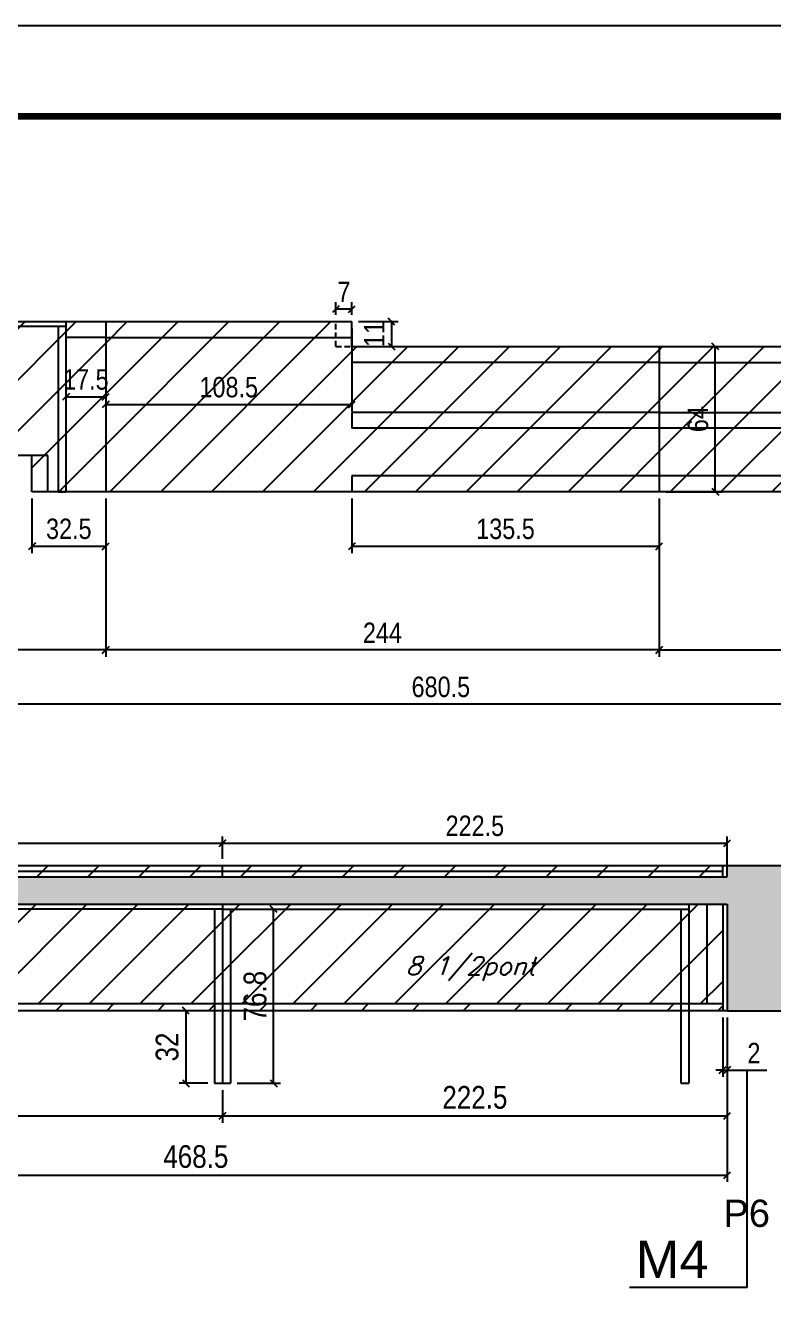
# Model space of a CAD drawing. Extents: x -10448 to -1189, y -11772 to 17235.
# Drawn here: x -5312 to -4982, y 1346 to 1913 of the extents above; entities that cross this region are included whole.
import ezdxf

# ---------------------------------------------------------------- set-up
doc = ezdxf.new("R2010")
doc.units = 0
doc.linetypes.add('DASHED', pattern=[0.75, 0.5, -0.25])
doc.linetypes.add('HIDDEN', pattern=[0.375, 0.25, -0.125])
for name, color, linetype in [('5', 5, 'Continuous'), ('COTA', 241, 'Continuous'), ('NOMENCLATURA', 7, 'Continuous'), ('Painéis', 200, 'Continuous'), ('Reaproveitamento', 251, 'Continuous'), ('SARR_2.2x7', 40, 'Continuous'), ('SARR_3.5x7', 81, 'Continuous'), ('SARR_EDITAR', 141, 'Continuous'), ('texto', 7, 'Continuous')]:
    doc.layers.add(name, color=color, linetype=linetype)
doc.layers.add('Folhas', color=255, linetype='Continuous', lineweight=9)
doc.layers.add('SARRAFO DE PRESSAO', color=251, linetype='DASHED', lineweight=9)
doc.layers.add('Laje_Perimetro', color=7, linetype='Continuous', plot=False)
doc.styles.add('COTA TECNICA', font='techl___.ttf', dxfattribs={"height": 10})
doc.styles.add('COTA TECNICA-50', font='techl___.ttf', dxfattribs={"height": 9})
doc.styles.add('Romans', font='romans.shx')
doc.styles.get("Standard").update_dxf_attribs({"font": 'arial.ttf'})
doc.dimstyles.new('COTA PAINEL-50', dxfattribs={"dimtxt": 9, "dimasz": 3, "dimexe": 3, "dimexo": 3, "dimgap": 3, "dimtad": 1, "dimdec": 1, "dimzin": 12, "dimdsep": 46, "dimtxsty": 'COTA TECNICA-50', "dimblk1": 'OBLIQUE', "dimblk2": 'OBLIQUE', "dimsah": 1, "dimcen": 0.9, "dimclrd": 4, "dimclre": 4, "dimclrt": 240, "dimadec": 1, "dimazin": 3, "dimtfac": 1, "dimtdec": 1, "dimtmove": 0, "dimatfit": 3, "dimfxl": 1, "dimtolj": 1, "dimtzin": 12, "dimarcsym": 0})
doc.dimstyles.new('PAINEL', dxfattribs={"dimtxt": 10, "dimasz": 3, "dimexe": 3, "dimexo": 3, "dimgap": 3, "dimtad": 1, "dimdec": 1, "dimzin": 12, "dimdsep": 46, "dimtxsty": 'COTA TECNICA', "dimblk1": 'OBLIQUE', "dimblk2": 'OBLIQUE', "dimsah": 1, "dimcen": 0.9, "dimclrd": 4, "dimclre": 4, "dimclrt": 240, "dimadec": 1, "dimazin": 3, "dimtfac": 1, "dimtdec": 1, "dimtmove": 0, "dimatfit": 3, "dimfxl": 1, "dimtolj": 1, "dimtzin": 12, "dimarcsym": 0})
pattern_1 = [(45, (-134714.283, -29861.956), (-11.2253202, 11.2253202), [])]
pattern_2 = [(45, (-139469.283, -18395.978), (-11.2253202, 11.2253202), [])]

# ---------------------------------------------------------------- blocks, each defined once
blk = doc.blocks.new('9999999999')
at = {"layer": 'Folhas'}
blk.add_lwpolyline([(98138.98, 34190.21), (99623.98, 34190.21), (99623.98, 35240.21), (98138.98, 35240.21)], close=True, dxfattribs=at)
at = {"layer": 'Folhas', "color": 30, "const_width": 3}
blk.add_lwpolyline([(98213.98, 34230.21), (99583.98, 34230.21), (99583.98, 35200.21), (98213.98, 35200.21)], close=True, dxfattribs=at)
blk = doc.blocks.new('_Oblique')
at = {"color": 0, "linetype": 'ByBlock', "lineweight": -2}
blk.add_line((-0.5, -0.5), (0.5, 0.5), dxfattribs=at)
blk = doc.blocks.new('*D977')
at = {"layer": 'COTA', "color": 4, "linetype": 'ByBlock', "lineweight": -2, "transparency": 16777216}
for p, q in [((-5471.17, 1475.47), (-5471.17, 1429.09)), ((-5225.17, 1443.47), (-5225.17, 1429.09)), ((-5471.17, 1432.09), (-5225.17, 1432.09))]:
    blk.add_line(p, q, dxfattribs=at)
at = {"layer": 'Defpoints', "color": 0, "linetype": 'ByBlock', "transparency": 16777216}
for p in [(-5471.17, 1478.47), (-5225.17, 1446.47), (-5225.17, 1432.09)]:
    blk.add_point(p, dxfattribs=at)
at = {"layer": 'COTA', "color": 4, "linetype": 'ByBlock', "lineweight": -2, "transparency": 16777216, "xscale": 3, "yscale": 3, "zscale": 3, "rotation": 180}
blk.add_blockref('_Oblique', (-5471.17, 1432.09), dxfattribs=at)
at = {"layer": 'COTA', "color": 4, "linetype": 'ByBlock', "lineweight": -2, "transparency": 16777216, "xscale": 3, "yscale": 3, "zscale": 3}
blk.add_blockref('_Oblique', (-5225.17, 1432.09), dxfattribs=at)
at = {"layer": 'COTA', "color": 240, "linetype": 'ByBlock', "transparency": 16777216, "insert": (-5348.17, 1440.19), "char_height": 10, "attachment_point": 5, "style": 'COTA TECNICA'}
blk.add_mtext('\\A1;246', dxfattribs=at)
blk = doc.blocks.new('*D978')
at = {"layer": 'COTA', "color": 4, "linetype": 'ByBlock', "lineweight": -2, "transparency": 16777216}
for p, q in [((-5002.67, 1475.47), (-5002.67, 1429.09)), ((-5225.17, 1443.47), (-5225.17, 1429.09)), ((-5225.17, 1432.09), (-5002.67, 1432.09))]:
    blk.add_line(p, q, dxfattribs=at)
at = {"layer": 'Defpoints', "color": 0, "linetype": 'ByBlock', "transparency": 16777216}
for p in [(-5002.67, 1478.47), (-5225.17, 1446.47), (-5002.67, 1432.09)]:
    blk.add_point(p, dxfattribs=at)
at = {"layer": 'COTA', "color": 4, "linetype": 'ByBlock', "lineweight": -2, "transparency": 16777216, "xscale": 3, "yscale": 3, "zscale": 3, "rotation": 180}
blk.add_blockref('_Oblique', (-5225.17, 1432.09), dxfattribs=at)
at = {"layer": 'COTA', "color": 4, "linetype": 'ByBlock', "lineweight": -2, "transparency": 16777216, "xscale": 3, "yscale": 3, "zscale": 3}
blk.add_blockref('_Oblique', (-5002.67, 1432.09), dxfattribs=at)
at = {"layer": 'COTA', "color": 240, "linetype": 'ByBlock', "transparency": 16777216, "insert": (-5113.92, 1440.2), "char_height": 10, "attachment_point": 5, "style": 'COTA TECNICA'}
blk.add_mtext('\\A1;222.5', dxfattribs=at)
blk = doc.blocks.new('*D979')
at = {"layer": 'COTA', "color": 4, "linetype": 'ByBlock', "lineweight": -2, "transparency": 16777216}
for p, q in [((-5471.17, 1475.47), (-5471.17, 1402.97)), ((-5002.67, 1475.47), (-5002.67, 1402.97)), ((-5471.17, 1405.97), (-5002.67, 1405.97))]:
    blk.add_line(p, q, dxfattribs=at)
at = {"layer": 'Defpoints', "color": 0, "linetype": 'ByBlock', "transparency": 16777216}
for p in [(-5471.17, 1478.47), (-5002.67, 1478.47), (-5002.67, 1405.97)]:
    blk.add_point(p, dxfattribs=at)
at = {"layer": 'COTA', "color": 4, "linetype": 'ByBlock', "lineweight": -2, "transparency": 16777216, "xscale": 3, "yscale": 3, "zscale": 3, "rotation": 180}
blk.add_blockref('_Oblique', (-5471.17, 1405.97), dxfattribs=at)
at = {"layer": 'COTA', "color": 4, "linetype": 'ByBlock', "lineweight": -2, "transparency": 16777216, "xscale": 3, "yscale": 3, "zscale": 3}
blk.add_blockref('_Oblique', (-5002.67, 1405.97), dxfattribs=at)
at = {"layer": 'COTA', "color": 240, "linetype": 'ByBlock', "transparency": 16777216, "insert": (-5236.92, 1414.11), "char_height": 10, "attachment_point": 5, "style": 'COTA TECNICA'}
blk.add_mtext('\\A1;468.5', dxfattribs=at)
blk = doc.blocks.new('*D2042')
at = {"layer": 'COTA', "color": 4, "linetype": 'ByBlock', "lineweight": -2, "transparency": 16777216}
for p, q in [((-5231.67, 1478.47), (-5244.33, 1478.47)), ((-5241.33, 1478.47), (-5241.33, 1446.47)), ((-5231.67, 1446.47), (-5244.33, 1446.47))]:
    blk.add_line(p, q, dxfattribs=at)
at = {"layer": 'Defpoints', "color": 0, "linetype": 'ByBlock', "transparency": 16777216}
for p in [(-5228.67, 1478.47), (-5241.33, 1446.47), (-5228.67, 1446.47)]:
    blk.add_point(p, dxfattribs=at)
at = {"layer": 'COTA', "color": 4, "linetype": 'ByBlock', "lineweight": -2, "transparency": 16777216, "xscale": 3, "yscale": 3, "zscale": 3}
for p, rotation in [((-5241.33, 1478.47), 90), ((-5241.33, 1446.47), 270)]:
    blk.add_blockref('_Oblique', p, dxfattribs=dict(at, rotation=rotation))
at = {"layer": 'COTA', "color": 240, "linetype": 'ByBlock', "transparency": 16777216, "insert": (-5249.55, 1462.47), "char_height": 10, "attachment_point": 5, "rotation": 90, "style": 'COTA TECNICA'}
blk.add_mtext('\\A1;32', dxfattribs=at)
blk = doc.blocks.new('*D2043')
at = {"layer": 'COTA', "color": 4, "linetype": 'ByBlock', "lineweight": -2, "transparency": 16777216}
for p, q in [((-5218.67, 1523.27), (-5199.64, 1523.27)), ((-5202.64, 1446.47), (-5202.64, 1523.27)), ((-5218.67, 1446.47), (-5199.64, 1446.47))]:
    blk.add_line(p, q, dxfattribs=at)
at = {"layer": 'Defpoints', "color": 0, "linetype": 'ByBlock', "transparency": 16777216}
for p in [(-5221.67, 1523.27), (-5202.64, 1523.27), (-5221.67, 1446.47)]:
    blk.add_point(p, dxfattribs=at)
at = {"layer": 'COTA', "color": 4, "linetype": 'ByBlock', "lineweight": -2, "transparency": 16777216, "xscale": 3, "yscale": 3, "zscale": 3}
for p, rotation in [((-5202.64, 1523.27), 90), ((-5202.64, 1446.47), 270)]:
    blk.add_blockref('_Oblique', p, dxfattribs=dict(at, rotation=rotation))
at = {"layer": 'COTA', "color": 240, "linetype": 'ByBlock', "transparency": 16777216, "insert": (-5210.76, 1484.87), "char_height": 10, "attachment_point": 5, "rotation": 90, "style": 'COTA TECNICA'}
blk.add_mtext('\\A1;76.8', dxfattribs=at)
blk = doc.blocks.new('*D2025')
at = {"layer": 'COTA', "color": 4, "linetype": 'ByBlock', "lineweight": -2, "transparency": 16777216}
for p, q in [((-5471.17, 1545.47), (-5471.17, 1555.34)), ((-5225.17, 1545.47), (-5225.17, 1555.34)), ((-5471.17, 1552.34), (-5225.17, 1552.34))]:
    blk.add_line(p, q, dxfattribs=at)
at = {"layer": 'Defpoints', "color": 0, "linetype": 'ByBlock', "transparency": 16777216}
for p in [(-5225.17, 1552.34), (-5471.17, 1542.47), (-5225.17, 1542.47)]:
    blk.add_point(p, dxfattribs=at)
at = {"layer": 'COTA', "color": 4, "linetype": 'ByBlock', "lineweight": -2, "transparency": 16777216, "xscale": 3, "yscale": 3, "zscale": 3, "rotation": 180}
blk.add_blockref('_Oblique', (-5471.17, 1552.34), dxfattribs=at)
at = {"layer": 'COTA', "color": 4, "linetype": 'ByBlock', "lineweight": -2, "transparency": 16777216, "xscale": 3, "yscale": 3, "zscale": 3}
blk.add_blockref('_Oblique', (-5225.17, 1552.34), dxfattribs=at)
at = {"layer": 'COTA', "color": 240, "linetype": 'ByBlock', "transparency": 16777216, "insert": (-5348.17, 1559.93), "char_height": 9, "attachment_point": 5, "style": 'COTA TECNICA-50'}
blk.add_mtext('\\A1;246', dxfattribs=at)
blk = doc.blocks.new('*D2026')
at = {"layer": 'COTA', "color": 4, "linetype": 'ByBlock', "lineweight": -2, "transparency": 16777216}
for p, q in [((-5225.17, 1545.47), (-5225.17, 1555.34)), ((-5002.67, 1542.97), (-5002.67, 1555.34)), ((-5225.17, 1552.34), (-5002.67, 1552.34))]:
    blk.add_line(p, q, dxfattribs=at)
at = {"layer": 'Defpoints', "color": 0, "linetype": 'ByBlock', "transparency": 16777216}
for p in [(-5002.67, 1552.34), (-5225.17, 1542.47), (-5002.67, 1539.97)]:
    blk.add_point(p, dxfattribs=at)
at = {"layer": 'COTA', "color": 4, "linetype": 'ByBlock', "lineweight": -2, "transparency": 16777216, "xscale": 3, "yscale": 3, "zscale": 3, "rotation": 180}
blk.add_blockref('_Oblique', (-5225.17, 1552.34), dxfattribs=at)
at = {"layer": 'COTA', "color": 4, "linetype": 'ByBlock', "lineweight": -2, "transparency": 16777216, "xscale": 3, "yscale": 3, "zscale": 3}
blk.add_blockref('_Oblique', (-5002.67, 1552.34), dxfattribs=at)
at = {"layer": 'COTA', "color": 240, "linetype": 'ByBlock', "transparency": 16777216, "insert": (-5113.92, 1559.94), "char_height": 9, "attachment_point": 5, "style": 'COTA TECNICA-50'}
blk.add_mtext('\\A1;222.5', dxfattribs=at)
blk = doc.blocks.new('*D970')
at = {"layer": 'COTA', "color": 4, "linetype": 'ByBlock', "lineweight": -2, "transparency": 16777216}
for p, q in [((-5276.67, 1704.29), (-5276.67, 1634.51)), ((-5032.67, 1704.29), (-5032.67, 1634.51)), ((-5032.67, 1637.51), (-5276.67, 1637.51))]:
    blk.add_line(p, q, dxfattribs=at)
at = {"layer": 'Defpoints', "color": 0, "linetype": 'ByBlock', "transparency": 16777216}
for p in [(-5276.67, 1707.29), (-5032.67, 1707.29), (-5276.67, 1637.51)]:
    blk.add_point(p, dxfattribs=at)
at = {"layer": 'COTA', "color": 4, "linetype": 'ByBlock', "lineweight": -2, "transparency": 16777216, "xscale": 3, "yscale": 3, "zscale": 3, "rotation": 180}
blk.add_blockref('_Oblique', (-5276.67, 1637.51), dxfattribs=at)
at = {"layer": 'COTA', "color": 4, "linetype": 'ByBlock', "lineweight": -2, "transparency": 16777216, "xscale": 3, "yscale": 3, "zscale": 3}
blk.add_blockref('_Oblique', (-5032.67, 1637.51), dxfattribs=at)
at = {"layer": 'COTA', "color": 240, "linetype": 'ByBlock', "transparency": 16777216, "insert": (-5154.67, 1645.07), "char_height": 9, "attachment_point": 5, "style": 'COTA TECNICA-50'}
blk.add_mtext('\\A1;244', dxfattribs=at)
blk = doc.blocks.new('*D971')
at = {"layer": 'COTA', "color": 4, "linetype": 'ByBlock', "lineweight": -2, "transparency": 16777216}
for p, q in [((-5032.67, 1704.29), (-5032.67, 1634.51)), ((-4788.67, 1704.29), (-4788.67, 1634.51)), ((-5032.67, 1637.51), (-4788.67, 1637.51))]:
    blk.add_line(p, q, dxfattribs=at)
at = {"layer": 'Defpoints', "color": 0, "linetype": 'ByBlock', "transparency": 16777216}
for p in [(-5032.67, 1707.29), (-4788.67, 1707.29), (-4788.67, 1637.51)]:
    blk.add_point(p, dxfattribs=at)
at = {"layer": 'COTA', "color": 4, "linetype": 'ByBlock', "lineweight": -2, "transparency": 16777216, "xscale": 3, "yscale": 3, "zscale": 3, "rotation": 180}
blk.add_blockref('_Oblique', (-5032.67, 1637.51), dxfattribs=at)
at = {"layer": 'COTA', "color": 4, "linetype": 'ByBlock', "lineweight": -2, "transparency": 16777216, "xscale": 3, "yscale": 3, "zscale": 3}
blk.add_blockref('_Oblique', (-4788.67, 1637.51), dxfattribs=at)
at = {"layer": 'COTA', "color": 240, "linetype": 'ByBlock', "transparency": 16777216, "insert": (-4910.67, 1645.07), "char_height": 9, "attachment_point": 5, "style": 'COTA TECNICA-50'}
blk.add_mtext('\\A1;244', dxfattribs=at)
blk = doc.blocks.new('*D972')
at = {"layer": 'COTA', "color": 4, "linetype": 'ByBlock', "lineweight": -2, "transparency": 16777216}
for p, q in [((-5469.17, 1704.29), (-5469.17, 1610.58)), ((-4788.67, 1704.29), (-4788.67, 1610.58)), ((-4788.67, 1613.58), (-5469.17, 1613.58))]:
    blk.add_line(p, q, dxfattribs=at)
at = {"layer": 'Defpoints', "color": 0, "linetype": 'ByBlock', "transparency": 16777216}
for p in [(-5469.17, 1707.29), (-4788.67, 1707.29), (-5469.17, 1613.58)]:
    blk.add_point(p, dxfattribs=at)
at = {"layer": 'COTA', "color": 4, "linetype": 'ByBlock', "lineweight": -2, "transparency": 16777216, "xscale": 3, "yscale": 3, "zscale": 3, "rotation": 180}
blk.add_blockref('_Oblique', (-5469.17, 1613.58), dxfattribs=at)
at = {"layer": 'COTA', "color": 4, "linetype": 'ByBlock', "lineweight": -2, "transparency": 16777216, "xscale": 3, "yscale": 3, "zscale": 3}
blk.add_blockref('_Oblique', (-4788.67, 1613.58), dxfattribs=at)
at = {"layer": 'COTA', "color": 240, "linetype": 'ByBlock', "transparency": 16777216, "insert": (-5128.92, 1621.2), "char_height": 9, "attachment_point": 5, "style": 'COTA TECNICA-50'}
blk.add_mtext('\\A1;680.5', dxfattribs=at)
blk = doc.blocks.new('*D2031')
at = {"layer": 'COTA', "color": 4, "linetype": 'ByBlock', "lineweight": -2, "transparency": 16777216}
for p, q in [((-5175.17, 1785.29), (-5175.17, 1790.81)), ((-5168.17, 1787.81), (-5175.17, 1787.81)), ((-5168.17, 1785.29), (-5168.17, 1790.81))]:
    blk.add_line(p, q, dxfattribs=at)
at = {"layer": 'Defpoints', "color": 0, "linetype": 'ByBlock', "transparency": 16777216}
for p in [(-5175.17, 1787.81), (-5175.17, 1782.29), (-5168.17, 1782.29)]:
    blk.add_point(p, dxfattribs=at)
at = {"layer": 'COTA', "color": 4, "linetype": 'ByBlock', "lineweight": -2, "transparency": 16777216, "xscale": 3, "yscale": 3, "zscale": 3, "rotation": 180}
blk.add_blockref('_Oblique', (-5175.17, 1787.81), dxfattribs=at)
at = {"layer": 'COTA', "color": 4, "linetype": 'ByBlock', "lineweight": -2, "transparency": 16777216, "xscale": 3, "yscale": 3, "zscale": 3}
blk.add_blockref('_Oblique', (-5168.17, 1787.81), dxfattribs=at)
at = {"layer": 'COTA', "color": 240, "linetype": 'ByBlock', "transparency": 16777216, "insert": (-5171.67, 1795.38), "char_height": 9, "attachment_point": 5, "style": 'COTA TECNICA-50'}
blk.add_mtext('\\A1;7', dxfattribs=at)
blk = doc.blocks.new('*D2032')
at = {"layer": 'COTA', "color": 4, "linetype": 'ByBlock', "lineweight": -2, "transparency": 16777216}
for p, q in [((-5294.17, 1772.29), (-5294.17, 1746.13)), ((-5276.67, 1772.29), (-5276.67, 1746.13)), ((-5294.17, 1749.13), (-5276.67, 1749.13))]:
    blk.add_line(p, q, dxfattribs=at)
at = {"layer": 'Defpoints', "color": 0, "linetype": 'ByBlock', "transparency": 16777216}
for p in [(-5294.17, 1775.29), (-5276.67, 1775.29), (-5276.67, 1749.13)]:
    blk.add_point(p, dxfattribs=at)
at = {"layer": 'COTA', "color": 4, "linetype": 'ByBlock', "lineweight": -2, "transparency": 16777216, "xscale": 3, "yscale": 3, "zscale": 3, "rotation": 180}
blk.add_blockref('_Oblique', (-5294.17, 1749.13), dxfattribs=at)
at = {"layer": 'COTA', "color": 4, "linetype": 'ByBlock', "lineweight": -2, "transparency": 16777216, "xscale": 3, "yscale": 3, "zscale": 3}
blk.add_blockref('_Oblique', (-5276.67, 1749.13), dxfattribs=at)
at = {"layer": 'COTA', "color": 240, "linetype": 'ByBlock', "transparency": 16777216, "insert": (-5285.42, 1756.73), "char_height": 9, "attachment_point": 5, "style": 'COTA TECNICA-50'}
blk.add_mtext('\\A1;17.5', dxfattribs=at)
blk = doc.blocks.new('*D2034')
at = {"layer": 'COTA', "color": 4, "linetype": 'ByBlock', "lineweight": -2, "transparency": 16777216}
for p, q in [((-5029.67, 1771.29), (-5004.95, 1771.29)), ((-5007.95, 1707.29), (-5007.95, 1771.29)), ((-5029.67, 1707.29), (-5004.95, 1707.29))]:
    blk.add_line(p, q, dxfattribs=at)
at = {"layer": 'Defpoints', "color": 0, "linetype": 'ByBlock', "transparency": 16777216}
for p in [(-5032.67, 1771.29), (-5007.95, 1771.29), (-5032.67, 1707.29)]:
    blk.add_point(p, dxfattribs=at)
at = {"layer": 'COTA', "color": 4, "linetype": 'ByBlock', "lineweight": -2, "transparency": 16777216, "xscale": 3, "yscale": 3, "zscale": 3}
for p, rotation in [((-5007.95, 1771.29), 90), ((-5007.95, 1707.29), 270)]:
    blk.add_blockref('_Oblique', p, dxfattribs=dict(at, rotation=rotation))
at = {"layer": 'COTA', "color": 240, "linetype": 'ByBlock', "transparency": 16777216, "insert": (-5015.54, 1739.29), "char_height": 9, "attachment_point": 5, "rotation": 90, "style": 'COTA TECNICA-50'}
blk.add_mtext('\\A1;64', dxfattribs=at)
blk = doc.blocks.new('*D973')
at = {"layer": 'COTA', "color": 4, "linetype": 'ByBlock', "lineweight": -2, "transparency": 16777216}
for p, q in [((-5168.17, 1704.29), (-5168.17, 1680.18)), ((-5032.67, 1704.29), (-5032.67, 1680.18)), ((-5032.67, 1683.18), (-5168.17, 1683.18))]:
    blk.add_line(p, q, dxfattribs=at)
at = {"layer": 'Defpoints', "color": 0, "linetype": 'ByBlock', "transparency": 16777216}
for p in [(-5168.17, 1707.29), (-5032.67, 1707.29), (-5168.17, 1683.18)]:
    blk.add_point(p, dxfattribs=at)
at = {"layer": 'COTA', "color": 4, "linetype": 'ByBlock', "lineweight": -2, "transparency": 16777216, "xscale": 3, "yscale": 3, "zscale": 3, "rotation": 180}
blk.add_blockref('_Oblique', (-5168.17, 1683.18), dxfattribs=at)
at = {"layer": 'COTA', "color": 4, "linetype": 'ByBlock', "lineweight": -2, "transparency": 16777216, "xscale": 3, "yscale": 3, "zscale": 3}
blk.add_blockref('_Oblique', (-5032.67, 1683.18), dxfattribs=at)
at = {"layer": 'COTA', "color": 240, "linetype": 'ByBlock', "transparency": 16777216, "insert": (-5100.42, 1690.88), "char_height": 9, "attachment_point": 5, "style": 'COTA TECNICA-50'}
blk.add_mtext('\\A1;135.5', dxfattribs=at)
blk = doc.blocks.new('*D974')
at = {"layer": 'COTA', "color": 4, "linetype": 'ByBlock', "lineweight": -2, "transparency": 16777216}
for p, q in [((-5469.17, 1704.29), (-5469.17, 1634.51)), ((-5276.67, 1704.29), (-5276.67, 1634.51)), ((-5276.67, 1637.51), (-5469.17, 1637.51))]:
    blk.add_line(p, q, dxfattribs=at)
at = {"layer": 'Defpoints', "color": 0, "linetype": 'ByBlock', "transparency": 16777216}
for p in [(-5469.17, 1707.29), (-5276.67, 1707.29), (-5469.17, 1637.51)]:
    blk.add_point(p, dxfattribs=at)
at = {"layer": 'COTA', "color": 4, "linetype": 'ByBlock', "lineweight": -2, "transparency": 16777216, "xscale": 3, "yscale": 3, "zscale": 3, "rotation": 180}
blk.add_blockref('_Oblique', (-5469.17, 1637.51), dxfattribs=at)
at = {"layer": 'COTA', "color": 4, "linetype": 'ByBlock', "lineweight": -2, "transparency": 16777216, "xscale": 3, "yscale": 3, "zscale": 3}
blk.add_blockref('_Oblique', (-5276.67, 1637.51), dxfattribs=at)
at = {"layer": 'COTA', "color": 240, "linetype": 'ByBlock', "transparency": 16777216, "insert": (-5372.92, 1645.13), "char_height": 9, "attachment_point": 5, "style": 'COTA TECNICA-50'}
blk.add_mtext('\\A1;192.5', dxfattribs=at)
blk = doc.blocks.new('*D990')
at = {"layer": 'COTA', "color": 4, "linetype": 'ByBlock', "lineweight": -2, "transparency": 16777216}
for p, q in [((-5309.17, 1704.29), (-5309.17, 1680.18)), ((-5276.67, 1704.29), (-5276.67, 1680.18)), ((-5276.67, 1683.18), (-5309.17, 1683.18))]:
    blk.add_line(p, q, dxfattribs=at)
at = {"layer": 'Defpoints', "color": 0, "linetype": 'ByBlock', "transparency": 16777216}
for p in [(-5309.17, 1707.29), (-5276.67, 1707.29), (-5309.17, 1683.18)]:
    blk.add_point(p, dxfattribs=at)
at = {"layer": 'COTA', "color": 4, "linetype": 'ByBlock', "lineweight": -2, "transparency": 16777216, "xscale": 3, "yscale": 3, "zscale": 3, "rotation": 180}
blk.add_blockref('_Oblique', (-5309.17, 1683.18), dxfattribs=at)
at = {"layer": 'COTA', "color": 4, "linetype": 'ByBlock', "lineweight": -2, "transparency": 16777216, "xscale": 3, "yscale": 3, "zscale": 3}
blk.add_blockref('_Oblique', (-5276.67, 1683.18), dxfattribs=at)
at = {"layer": 'COTA', "color": 240, "linetype": 'ByBlock', "transparency": 16777216, "insert": (-5292.92, 1690.88), "char_height": 9, "attachment_point": 5, "style": 'COTA TECNICA-50'}
blk.add_mtext('\\A1;32.5', dxfattribs=at)
blk = doc.blocks.new('*D2046')
at = {"layer": 'COTA', "color": 4, "linetype": 'ByBlock', "lineweight": -2, "transparency": 16777216}
for p, q in [((-5165.17, 1782.29), (-5147.71, 1782.29)), ((-5150.71, 1782.29), (-5150.71, 1771.29)), ((-5165.17, 1771.29), (-5147.71, 1771.29))]:
    blk.add_line(p, q, dxfattribs=at)
at = {"layer": 'Defpoints', "color": 0, "linetype": 'ByBlock', "transparency": 16777216}
for p in [(-5168.17, 1782.29), (-5168.17, 1771.29), (-5150.71, 1771.29)]:
    blk.add_point(p, dxfattribs=at)
at = {"layer": 'COTA', "color": 4, "linetype": 'ByBlock', "lineweight": -2, "transparency": 16777216, "xscale": 3, "yscale": 3, "zscale": 3}
for p, rotation in [((-5150.71, 1782.29), 90), ((-5150.71, 1771.29), 270)]:
    blk.add_blockref('_Oblique', p, dxfattribs=dict(at, rotation=rotation))
at = {"layer": 'COTA', "color": 240, "linetype": 'ByBlock', "transparency": 16777216, "insert": (-5158.26, 1776.79), "char_height": 9, "attachment_point": 5, "rotation": 90, "style": 'COTA TECNICA-50'}
blk.add_mtext('\\A1;11', dxfattribs=at)
blk = doc.blocks.new('*D2047')
at = {"layer": 'COTA', "color": 4, "linetype": 'ByBlock', "lineweight": -2, "transparency": 16777216}
for p, q in [((-5276.67, 1779.29), (-5276.67, 1742.72)), ((-5168.17, 1779.29), (-5168.17, 1742.72)), ((-5276.67, 1745.72), (-5168.17, 1745.72))]:
    blk.add_line(p, q, dxfattribs=at)
at = {"layer": 'Defpoints', "color": 0, "linetype": 'ByBlock', "transparency": 16777216}
for p in [(-5276.67, 1782.29), (-5168.17, 1782.29), (-5168.17, 1745.72)]:
    blk.add_point(p, dxfattribs=at)
at = {"layer": 'COTA', "color": 4, "linetype": 'ByBlock', "lineweight": -2, "transparency": 16777216, "xscale": 3, "yscale": 3, "zscale": 3, "rotation": 180}
blk.add_blockref('_Oblique', (-5276.67, 1745.72), dxfattribs=at)
at = {"layer": 'COTA', "color": 4, "linetype": 'ByBlock', "lineweight": -2, "transparency": 16777216, "xscale": 3, "yscale": 3, "zscale": 3}
blk.add_blockref('_Oblique', (-5168.17, 1745.72), dxfattribs=at)
at = {"layer": 'COTA', "color": 240, "linetype": 'ByBlock', "transparency": 16777216, "insert": (-5222.42, 1753.34), "char_height": 9, "attachment_point": 5, "style": 'COTA TECNICA-50'}
blk.add_mtext('\\A1;108.5', dxfattribs=at)
blk = doc.blocks.new('*D2049')
at = {"layer": 'COTA', "color": 4, "linetype": 'ByBlock', "lineweight": -2, "transparency": 16777216}
for p, q in [((-5004.67, 1475.47), (-5004.67, 1449.3)), ((-5002.67, 1475.47), (-5002.67, 1449.3)), ((-5004.67, 1452.3), (-5007.67, 1452.3)), ((-5004.67, 1452.3), (-5002.67, 1452.3)), ((-5002.67, 1452.3), (-4985.17, 1452.3))]:
    blk.add_line(p, q, dxfattribs=at)
at = {"layer": 'Defpoints', "color": 0, "linetype": 'ByBlock', "transparency": 16777216}
for p in [(-5004.67, 1478.47), (-5002.67, 1478.47), (-5002.67, 1452.3)]:
    blk.add_point(p, dxfattribs=at)
at = {"layer": 'COTA', "color": 4, "linetype": 'ByBlock', "lineweight": -2, "transparency": 16777216, "xscale": 3, "yscale": 3, "zscale": 3}
blk.add_blockref('_Oblique', (-5004.67, 1452.3), dxfattribs=at)
at = {"layer": 'COTA', "color": 4, "linetype": 'ByBlock', "lineweight": -2, "transparency": 16777216, "xscale": 3, "yscale": 3, "zscale": 3, "rotation": 180}
blk.add_blockref('_Oblique', (-5002.67, 1452.3), dxfattribs=at)
at = {"layer": 'COTA', "color": 240, "linetype": 'ByBlock', "transparency": 16777216, "insert": (-4990.92, 1459.8), "char_height": 9, "attachment_point": 5, "style": 'COTA TECNICA-50'}
blk.add_mtext('\\A1;2', dxfattribs=at)

msp = doc.modelspace()

# ---------------------------------------------------------------- hatches: boundary and pattern name
at = {"layer": 'COTA', "linetype": 'ByBlock'}
h = msp.add_hatch(dxfattribs=at)
h.set_pattern_fill('AR-CONC', color=256, scale=0.03)
h.set_pattern_definition([(50, (-139469.2827, -18395.9775), (5.46554007, -0.47817257), [0.5715, -6.2865]), (355, (-139469.2827, -18395.9775), (-1.05730264, 5.73170536), [0.4572, -5.02921753]), (100.4514447, (-139468.827, -18396.0174), (4.40823741, 5.25353256), [0.48570026, -5.34270734]), (46.1842, (-139469.283, -18394.4535), (8.13237123, -1.26126984), [0.85725, -9.42975]), (96.6355576, (-139468.605, -18394.559), (7.122124, 7.42278374), [0.7285507, -8.01406824]), (351.184151, (-139469.283, -18394.4535), (7.122124, 7.42278374), [0.685799, -7.54379196]), (21, (-139468.5207, -18394.8345), (4.54843174, -3.06795595), [0.5715, -6.2865]), (326, (-139468.5207, -18394.8345), (1.85406085, 5.52563898), [0.4572, -5.0292]), (71.451445, (-139468.1417, -18395.09), (6.40249258, 2.45768307), [0.48570026, -5.34269813]), (37.5, (-139469.2827, -18395.9775), (0.092658098, 2.536651166), [0, -4.96824, 0, -5.1054, 0, -5.04825]), (7.5, (-139469.2827, -18395.9775), (2.004589875, 3.005417245), [0, -2.91084, 0, -4.85394, 0, -1.92405]), (327.5, (-139470.982, -18395.9775), (4.067717855, -0.17186232), [0, -1.905, 0, -5.9436, 0, -7.8867]), (317.5, (-139471.744, -18395.9775), (4.44387544, 0.76279473), [0, -2.4765, 0, -3.94716, 0, -5.6007])])
h.paths.add_polyline_path([(-5002.67, 1478.47), (-4978.67, 1478.47), (-4978.67, 1525.47), (-4510.67, 1525.47), (-4510.67, 1537.47), (-4978.67, 1537.47), (-4978.67, 1542.47), (-5002.67, 1542.47), (-5002.67, 1537.47), (-5471.17, 1537.47), (-5471.17, 1525.47), (-5002.67, 1525.47)])
at = {"layer": 'Reaproveitamento', "linetype": 'ByBlock'}
h = msp.add_hatch(dxfattribs=at)
h.set_pattern_fill('ANSI31', color=256, scale=5)
h.paths.add_polyline_path([(-5276.67, 1782.29), (-5469.17, 1782.29), (-5469.17, 1723.29), (-5309.17, 1723.29), (-5309.17, 1707.29), (-5276.67, 1707.29)])
h.paths.add_polyline_path([(-5407.33, 1722.41), (-5340.09, 1722.41), (-5334.59, 1738.39), (-5401.83, 1738.39)], flags=25)
h = msp.add_hatch(dxfattribs=at)
h.set_pattern_fill('ANSI31', color=256, scale=5)
h.paths.add_polyline_path([(-5032.67, 1771.29), (-5168.17, 1771.29), (-5168.17, 1782.29), (-5276.67, 1782.29), (-5276.67, 1707.29), (-5032.67, 1707.29)])
h = msp.add_hatch(dxfattribs=at)
h.set_pattern_fill('ANSI31', color=256, scale=5)
h.paths.add_polyline_path([(-4788.67, 1771.29), (-5032.67, 1771.29), (-5032.67, 1707.29), (-4788.67, 1707.29)])
h = msp.add_hatch(dxfattribs=at)
h.set_pattern_fill('ANSI31', color=256, scale=5)
h.set_pattern_definition(pattern_2)
h.paths.add_polyline_path([(-5225.17, 1537.47), (-5225.17, 1542.47), (-5469.17, 1542.47), (-5469.17, 1537.47)])
h = msp.add_hatch(dxfattribs=at)
h.set_pattern_fill('ANSI31', color=256, scale=5)
h.set_pattern_definition(pattern_2)
h.paths.add_polyline_path([(-5004.67, 1537.47), (-5004.67, 1542.47), (-5225.17, 1542.47), (-5225.17, 1537.47)])
h = msp.add_hatch(dxfattribs=at)
h.set_pattern_fill('ANSI31', color=256, scale=5)
h.set_pattern_definition(pattern_1)
h.paths.add_polyline_path([(-5225.17, 1481.47), (-5225.17, 1525.47), (-5469.17, 1525.47), (-5469.17, 1481.47)])
h = msp.add_hatch(dxfattribs=at)
h.set_pattern_fill('ANSI31', color=256, scale=5)
h.set_pattern_definition(pattern_1)
h.paths.add_polyline_path([(-5225.17, 1525.47), (-5225.17, 1481.47), (-5004.67, 1481.47), (-5004.67, 1525.47)])
h = msp.add_hatch(dxfattribs=at)
h.set_pattern_fill('ANSI31', color=256, scale=5)
h.set_pattern_definition(pattern_2)
h.paths.add_polyline_path([(-5225.17, 1478.47), (-5225.17, 1481.47), (-5469.17, 1481.47), (-5469.17, 1478.47)])
h = msp.add_hatch(dxfattribs=at)
h.set_pattern_fill('ANSI31', color=256, scale=5)
h.set_pattern_definition(pattern_2)
h.paths.add_polyline_path([(-5004.67, 1478.47), (-5004.67, 1481.47), (-5225.17, 1481.47), (-5225.17, 1478.47)])

# ---------------------------------------------------------------- linework, layer by layer
at = {"layer": 'COTA', "linetype": 'ByBlock'}
for p, q in [((-5002.67, 1542.47), (-4978.67, 1542.47)), ((-5002.67, 1478.47), (-4978.67, 1478.47))]:
    msp.add_line(p, q, dxfattribs=at)
at = {"layer": 'Laje_Perimetro'}
msp.add_lwpolyline([(-4208.28, 1912.75), (-5693.28, 1912.75), (-5693.28, 862.75), (-4208.28, 862.75)], close=True, dxfattribs=at)
at = {"layer": 'NOMENCLATURA', "linetype": 'Continuous'}
for q in [(-4993.92, 1452.3), (-5045.8, 1356.44)]:
    msp.add_line((-4993.92, 1356.44), q, dxfattribs=at)
at = {"layer": 'Painéis', "linetype": 'Continuous'}
for p, q in [((-5469.17, 1782.29), (-5168.17, 1782.29)), ((-5276.67, 1782.29), (-5276.67, 1707.29)), ((-5168.17, 1771.29), (-5168.17, 1782.29)), ((-5168.17, 1771.29), (-4788.67, 1771.29)), ((-5032.67, 1771.29), (-5032.67, 1707.29)), ((-5309.17, 1723.29), (-5469.17, 1723.29)), ((-5309.17, 1707.29), (-5309.17, 1723.29)), ((-4788.67, 1707.29), (-5309.17, 1707.29))]:
    msp.add_line(p, q, dxfattribs=at)
at = {"layer": 'Painéis'}
for p, q in [((-5471.17, 1542.47), (-5002.67, 1542.47)), ((-5471.17, 1537.47), (-5002.67, 1537.47)), ((-5471.17, 1525.47), (-5002.67, 1525.47)), ((-5469.17, 1525.47), (-5004.67, 1525.47)), ((-5225.17, 1525.47), (-5225.17, 1478.47)), ((-5004.67, 1525.47), (-5004.67, 1478.47)), ((-5002.67, 1525.47), (-5002.67, 1478.47)), ((-5004.67, 1481.47), (-5469.17, 1481.47)), ((-5002.67, 1478.47), (-5471.17, 1478.47))]:
    msp.add_line(p, q, dxfattribs=at)
at = {"layer": 'Painéis', "linetype": 'ByBlock'}
for p, q in [((-5225.17, 1537.47), (-5225.17, 1542.47)), ((-5004.67, 1537.47), (-5004.67, 1542.47)), ((-5002.67, 1537.47), (-5002.67, 1542.47))]:
    msp.add_line(p, q, dxfattribs=at)
at = {"layer": 'SARR_2.2x7', "linetype": 'Continuous'}
for p, q in [((-5294.17, 1780.09), (-5454.17, 1780.09)), ((-5276.67, 1775.29), (-5294.17, 1775.29)), ((-5276.67, 1775.29), (-5168.17, 1775.29)), ((-5168.17, 1771.29), (-5168.17, 1764.29)), ((-5032.67, 1764.29), (-5168.17, 1764.29)), ((-5168.17, 1742.29), (-5168.17, 1735.29)), ((-5032.67, 1742.29), (-5168.17, 1742.29)), ((-5032.67, 1735.29), (-5168.17, 1735.29)), ((-5302.17, 1723.29), (-5309.17, 1723.29)), ((-5302.17, 1707.29), (-5302.17, 1723.29)), ((-5168.17, 1714.29), (-5168.17, 1707.29)), ((-5032.67, 1714.29), (-5168.17, 1714.29)), ((-5011.67, 1525.47), (-5011.67, 1481.47)), ((-5225.17, 1523.27), (-5454.17, 1523.27)), ((-5225.17, 1523.27), (-5019.67, 1523.27))]:
    msp.add_line(p, q, dxfattribs=at)
at = {"layer": 'SARR_2.2x7', "linetype": 'HIDDEN', "ltscale": 10}
for q in [(-5175.17, 1782.29), (-5168.17, 1771.29)]:
    msp.add_line((-5175.17, 1771.29), q, dxfattribs=at)
at = {"layer": 'SARR_2.2x7', "linetype": 'Continuous'}
for points in [[(-5032.67, 1764.29), (-4795.67, 1764.29)], [(-5032.67, 1742.29), (-4795.67, 1742.29)], [(-4795.67, 1735.29), (-5032.67, 1735.29)], [(-4795.67, 1714.29), (-5032.67, 1714.29)]]:
    msp.add_lwpolyline(points, dxfattribs=at)
at = {"layer": 'SARR_3.5x7'}
for p, q in [((-5297.67, 1780.09), (-5297.67, 1707.29)), ((-5294.17, 1782.29), (-5294.17, 1707.29)), ((-5297.67, 1707.29), (-5294.17, 1707.29)), ((-5019.67, 1525.47), (-5019.67, 1446.47)), ((-5228.67, 1523.27), (-5228.67, 1446.47)), ((-5221.67, 1523.27), (-5221.67, 1446.47)), ((-5023.17, 1523.27), (-5023.17, 1446.47)), ((-5225.17, 1481.47), (-5225.17, 1446.47)), ((-5228.67, 1446.47), (-5221.67, 1446.47)), ((-5023.17, 1446.47), (-5019.67, 1446.47))]:
    msp.add_line(p, q, dxfattribs=at)
at = {"layer": 'SARR_EDITAR'}
for p, q in [((-5469.17, 1539.97), (-5225.17, 1539.97)), ((-5225.17, 1539.97), (-5004.67, 1539.97))]:
    msp.add_line(p, q, dxfattribs=at)

# ---------------------------------------------------------------- block references
at = {"layer": 'SARRAFO DE PRESSAO', "color": 6, "linetype": 'ByBlock'}
msp.add_blockref('9999999999', (-103832.26, -33327.45), dxfattribs=at)

# ---------------------------------------------------------------- texts
at = {"layer": '5', "linetype": 'Continuous'}
msp.add_text('P6', height=12, rotation=0, dxfattribs=at).set_placement((-5004.35, 1383.16))
at = {"layer": 'NOMENCLATURA', "linetype": 'Continuous'}
msp.add_text('M4', height=16.5, dxfattribs=at).set_placement((-5042.96, 1360.64))
at = {"layer": 'texto', "color": 2, "insert": (-5115.85, 1496.94), "char_height": 8, "attachment_point": 5, "style": 'Romans'}
msp.add_mtext('{\\Q19;\\C256;8 1/2pont}', dxfattribs=at)

# ---------------------------------------------------------------- dimensions: what is measured, and where the dimension line sits
at = {"layer": 'COTA', "linetype": 'ByBlock'}
for base, p1, p2, picture, middle in [((-5175.17, 1787.81), (-5168.17, 1782.29), (-5175.17, 1782.29), '*D2031', (-5171.67, 1787.81)), ((-5168.17, 1745.72), (-5276.67, 1782.29), (-5168.17, 1782.29), '*D2047', (-5222.42, 1745.72)), ((-5276.67, 1749.13), (-5294.17, 1775.29), (-5276.67, 1775.29), '*D2032', (-5285.42, 1749.13))]:
    dim = msp.add_linear_dim(base=base, p1=p1, p2=p2, angle=180, dimstyle='COTA PAINEL-50', dxfattribs=at)
    dim.commit()
    dim.dimension.update_dxf_attribs({"geometry": picture, "text_midpoint": middle, "dimtype": 160})
for base, p1, p2, angle, dimstyle, picture, middle in [((-5150.71, 1771.29), (-5168.17, 1782.29), (-5168.17, 1771.29), 90, 'COTA PAINEL-50', '*D2046', (-5158.26, 1776.79)), ((-5007.95, 1771.29), (-5032.67, 1707.29), (-5032.67, 1771.29), 90, 'COTA PAINEL-50', '*D2034', (-5015.54, 1739.29)), ((-5469.17, 1637.51), (-5276.67, 1707.29), (-5469.17, 1707.29), 180, 'COTA PAINEL-50', '*D974', (-5372.92, 1645.13)), ((-5309.17, 1683.18), (-5276.67, 1707.29), (-5309.17, 1707.29), 180, 'COTA PAINEL-50', '*D990', (-5292.92, 1690.88)), ((-5168.17, 1683.18), (-5032.67, 1707.29), (-5168.17, 1707.29), 180, 'COTA PAINEL-50', '*D973', (-5100.42, 1690.88)), ((-5202.64, 1523.27), (-5221.67, 1446.47), (-5221.67, 1523.27), 90, 'PAINEL', '*D2043', (-5210.76, 1484.87)), ((-5241.33, 1446.47), (-5228.67, 1478.47), (-5228.67, 1446.47), 90, 'PAINEL', '*D2042', (-5249.55, 1462.47))]:
    dim = msp.add_linear_dim(base=base, p1=p1, p2=p2, angle=angle, dimstyle=dimstyle, dxfattribs=at)
    dim.commit()
    dim.dimension.update_dxf_attribs({"geometry": picture, "text_midpoint": middle})
for base, p1, p2, picture, middle in [((-5469.17, 1613.58), (-4788.67, 1707.29), (-5469.17, 1707.29), '*D972', (-5128.92, 1621.2)), ((-5276.67, 1637.51), (-5032.67, 1707.29), (-5276.67, 1707.29), '*D970', (-5154.67, 1645.07))]:
    dim = msp.add_linear_dim(base=base, p1=p1, p2=p2, angle=180, dimstyle='COTA PAINEL-50', override={"dimarcsym": 1}, dxfattribs=at)
    dim.commit()
    dim.dimension.update_dxf_attribs({"geometry": picture, "text_midpoint": middle})
dim = msp.add_linear_dim(base=(-4788.67, 1637.51), p1=(-5032.67, 1707.29), p2=(-4788.67, 1707.29), angle=180, dimstyle='COTA PAINEL-50', override={"dimarcsym": 1}, dxfattribs=at)
dim.commit()
dim.dimension.update_dxf_attribs({"geometry": '*D971', "text_midpoint": (-4910.67, 1637.51), "dimtype": 160})
for base, p1, p2, dimstyle, picture, middle in [((-5225.17, 1552.34), (-5471.17, 1542.47), (-5225.17, 1542.47), 'COTA PAINEL-50', '*D2025', (-5348.17, 1559.93)), ((-5225.17, 1432.09), (-5471.17, 1478.47), (-5225.17, 1446.47), 'PAINEL', '*D977', (-5348.17, 1440.19)), ((-5002.67, 1405.97), (-5471.17, 1478.47), (-5002.67, 1478.47), 'PAINEL', '*D979', (-5236.92, 1414.11)), ((-5002.67, 1452.3), (-5004.67, 1478.47), (-5002.67, 1478.47), 'COTA PAINEL-50', '*D2049', (-4990.92, 1459.8))]:
    dim = msp.add_linear_dim(base=base, p1=p1, p2=p2, dimstyle=dimstyle, dxfattribs=at)
    dim.commit()
    dim.dimension.update_dxf_attribs({"geometry": picture, "text_midpoint": middle})
for base, p1, p2, dimstyle, picture, middle in [((-5002.67, 1552.34), (-5225.17, 1542.47), (-5002.67, 1539.97), 'COTA PAINEL-50', '*D2026', (-5113.92, 1559.94)), ((-5002.67, 1432.09), (-5225.17, 1446.47), (-5002.67, 1478.47), 'PAINEL', '*D978', (-5113.92, 1440.2))]:
    dim = msp.add_linear_dim(base=base, p1=p1, p2=p2, dimstyle=dimstyle, override={"dimtmove": 1}, dxfattribs=at)
    dim.commit()
    dim.dimension.update_dxf_attribs({"geometry": picture, "text_midpoint": middle})

doc.saveas('drawing.dxf')
